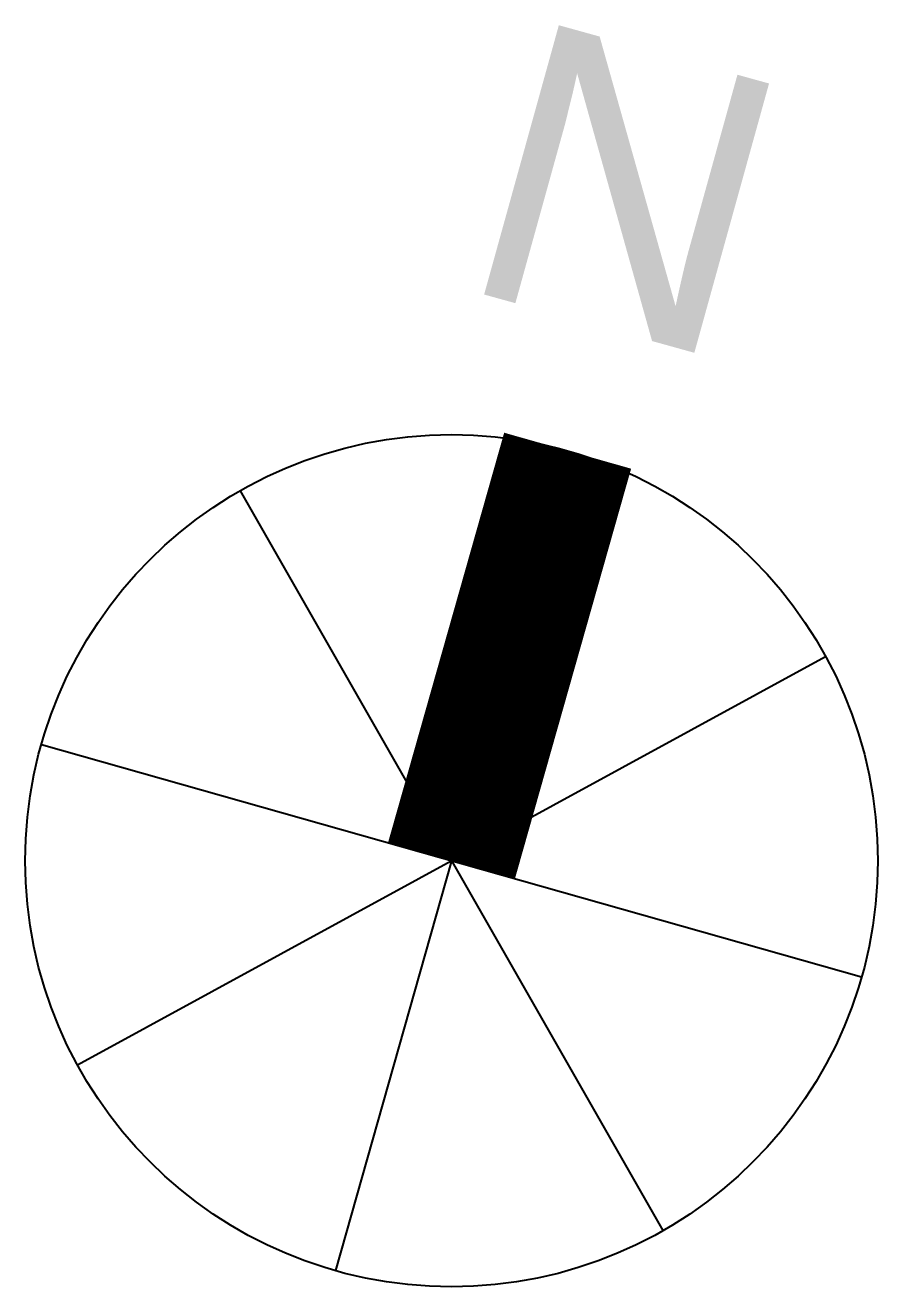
# Model space of a CAD drawing. Header units: millimetres. Extents: x 1330 to 3437, y 431 to 1156.
# Drawn here: x 1334.07 to 1338.94, y 1004.28 to 1011.5 of the extents above; entities that cross this region are included whole.
import ezdxf

# ---------------------------------------------------------------- set-up
doc = ezdxf.new("R2010")
doc.units = ezdxf.units.MM
doc.styles.add('vka-arial', font='arial.ttf')

# ---------------------------------------------------------------- blocks, each defined once
blk = doc.blocks.new('fdgdg')
at = {"linetype": 'Continuous'}
for p, q in [((-2138795.5, 14598.3), (-2135296, 17993.4)), ((-2138776.8, 18012.5), (-2135314.8, 14579.1))]:
    blk.add_line(p, q, dxfattribs=at)
for p, q in [((-2139483.6, 16309.2), (-2134607.9, 16282.4)), ((-2137045.8, 16295.8), (-2137059.2, 13858))]:
    blk.add_line(p, q)
at = {"const_width": 754.7}
blk.add_lwpolyline([(-2137045.8, 16295.8), (-2137032.4, 18733.7)], dxfattribs=at)
blk.add_circle((-2137045.8, 16295.8), 2437.9)
at = {"color": 7, "style": 'vka-arial'}
blk.add_text('N', height=1598.9, dxfattribs=at).set_placement((-2137914.7, 19467.2))

msp = doc.modelspace()

# ---------------------------------------------------------------- block references
at = {"xscale": 0.0009999999999999998, "yscale": 0.0009999999999999998, "zscale": 0.0009999999999999998, "rotation": 344.5009561756062}
msp.add_blockref('fdgdg', (3391.48391, 419.95016, 91.374), dxfattribs=at)

doc.saveas('drawing.dxf')
